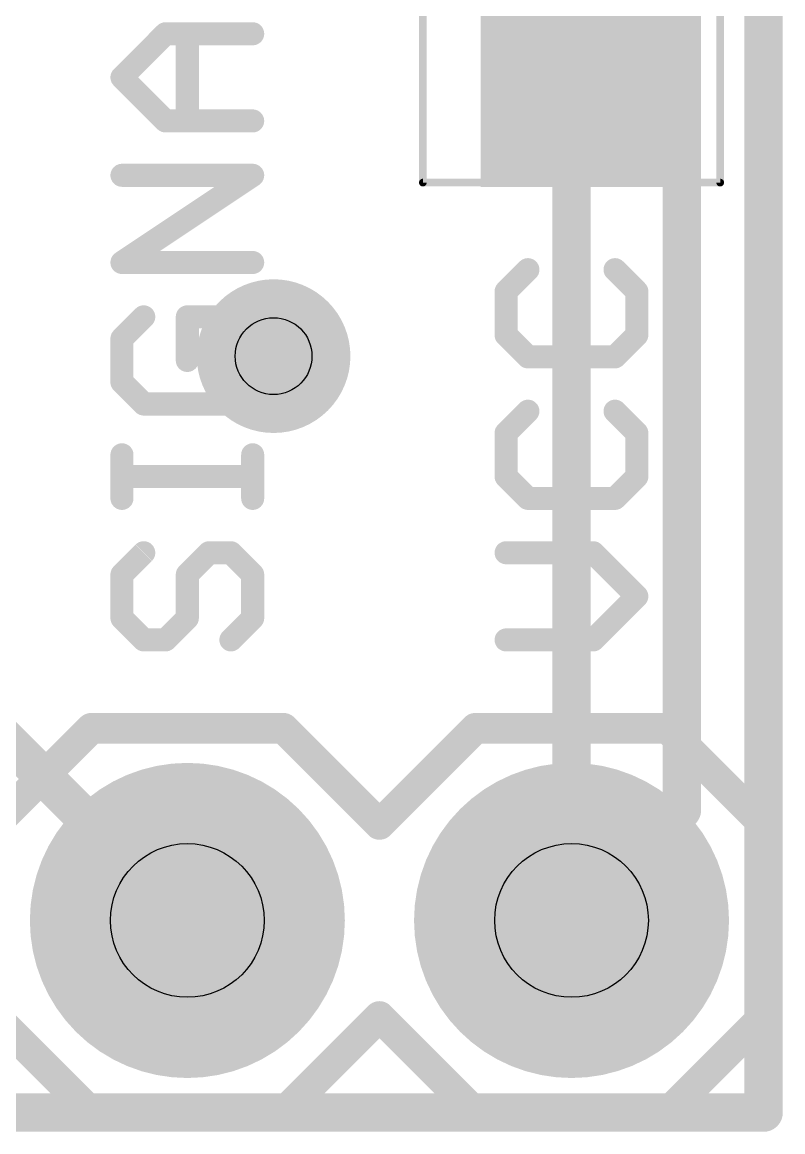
# Model space of a CAD drawing. Extents: x -0.1 to 15.4, y -0.1 to 24.3.
# Drawn here: x 10.34 to 15.37, y -0.13 to 7.21 of the extents above; entities that cross this region are included whole.
import ezdxf

# ---------------------------------------------------------------- set-up
doc = ezdxf.new("R2010")
doc.units = 0
for name, color, linetype in [('1', 12, 'CONTINUOUS'), ('16', 132, 'CONTINUOUS'), ('17', 110, 'CONTINUOUS'), ('18', 110, 'CONTINUOUS'), ('20', 53, 'CONTINUOUS'), ('21', 41, 'CONTINUOUS'), ('29', 253, 'CONTINUOUS'), ('30', 253, 'CONTINUOUS'), ('31', 253, 'CONTINUOUS'), ('39', 12, 'CONTINUOUS'), ('44', 253, 'CONTINUOUS'), ('51', 53, 'CONTINUOUS')]:
    doc.layers.add(name, color=color, linetype=linetype)

# ---------------------------------------------------------------- blocks, each defined once
blk = doc.blocks.new('RECT')
blk.add_solid([(-0.5, -0.5), (0.5, -0.5), (-0.5, 0.5), (0.5, 0.5)])
blk = doc.blocks.new('ROUNDP')
at = {"const_width": 0.5}
blk.add_lwpolyline([(0, -0.25, 1), (0, 0.25, 1), (0, -0.25)], format="xyb", dxfattribs=at)
blk = doc.blocks.new('ROUNDV')
at = {"const_width": 0.5}
blk.add_lwpolyline([(0, -0.25, 1), (0, 0.25, 1), (0, -0.25)], format="xyb", dxfattribs=at)

msp = doc.modelspace()

# ---------------------------------------------------------------- linework, layer by layer
at = {"layer": '1', "const_width": 0.254}
for points in [[(15.24, 24.13), (15.24, 0)], [(13.97, 1.27), (13.97, 6.77)], [(15.24, 0), (0, 0)]]:
    msp.add_lwpolyline(points, dxfattribs=at)
at = {"layer": '1', "const_width": 0.127}
for points in [[(14.0335, 6.77, 1), (13.9065, 6.77)], [(13.9065, 1.27, 1), (14.0335, 1.27)], [(15.24, -0.0635, 1), (15.24, 0.0635)], [(15.1765, 0, 1), (15.3035, 0)]]:
    msp.add_lwpolyline(points, format="xyb", dxfattribs=at)
at = {"layer": '16', "const_width": 0.254}
for points in [[(15.24, 24.13), (15.24, 0)], [(14.7, 2), (14.7, 19.5)], [(7.7, 5), (11.43, 1.27)], [(13.97, 1.27), (14.7, 2)], [(15.24, 0), (0, 0)]]:
    msp.add_lwpolyline(points, dxfattribs=at)
at = {"layer": '16', "const_width": 0.127}
for points in [[(14.7449, 1.9551, 1), (14.6551, 2.0449)], [(14.6365, 2, 1), (14.7635, 2)], [(11.3851, 1.2251, 1), (11.4749, 1.3149)], [(13.9251, 1.3149, 1), (14.0149, 1.2251)], [(15.24, -0.0635, 1), (15.24, 0.0635)], [(15.1765, 0, 1), (15.3035, 0)]]:
    msp.add_lwpolyline(points, format="xyb", dxfattribs=at)
at = {"layer": '20', "const_width": 0.2032}
for points in [[(15.24, 24.13), (15.24, 0)], [(15.24, 0), (0, 0)]]:
    msp.add_lwpolyline(points, dxfattribs=at)
at = {"layer": '20', "const_width": 0.1016}
for points in [[(15.24, -0.0508, 1), (15.24, 0.0508)], [(15.1892, 0, 1), (15.2908, 0)]]:
    msp.add_lwpolyline(points, format="xyb", dxfattribs=at)
at = {"layer": '21'}
for points, const_width in [([(10.9975, 6.8425), (11.2856, 7.1307)], 0.1524), ([(11.2856, 7.1307), (11.8618, 7.1307)], 0.1524), ([(11.4296, 6.5544), (11.4296, 7.1307)], 0.1524), ([(11.2856, 6.5544), (10.9975, 6.8425)], 0.1524), ([(11.8618, 6.5544), (11.2856, 6.5544)], 0.1524), ([(10.9975, 5.6189), (11.8618, 6.1951)], 0.1524), ([(11.8618, 6.1951), (10.9975, 6.1951)], 0.1524), ([(11.8618, 5.6189), (10.9975, 5.6189)], 0.1524), ([(13.6815, 5.5715), (13.5375, 5.4274)], 0.1524), ([(14.4018, 5.4274), (14.2577, 5.5715)], 0.1524), ([(13.5375, 5.4274), (13.5375, 5.1393)], 0.1524), ([(14.4018, 5.1393), (14.4018, 5.4274)], 0.1524), ([(11.1415, 5.2596), (10.9975, 5.1156)], 0.1524), ([(11.7177, 5.2596), (11.4296, 5.2596)], 0.1524), ([(11.4296, 5.2596), (11.4296, 4.9715)], 0.1524), ([(11.8618, 5.1156), (11.7177, 5.2596)], 0.1524), ([(13.5375, 5.1393), (13.6815, 4.9952)], 0.1524), ([(14.2577, 4.9952), (14.4018, 5.1393)], 0.1524), ([(10.9975, 5.1156), (10.9975, 4.8275)], 0.1524), ([(11.8618, 4.8275), (11.8618, 5.1156)], 0.1524), ([(13.6815, 4.9952), (14.2577, 4.9952)], 0.1524), ([(10.9975, 4.8275), (11.1415, 4.6834)], 0.1524), ([(11.7177, 4.6834), (11.8618, 4.8275)], 0.1524), ([(11.1415, 4.6834), (11.7177, 4.6834)], 0.1524), ([(13.6815, 4.6359), (13.5375, 4.4919)], 0.1524), ([(14.4018, 4.4919), (14.2577, 4.6359)], 0.1524), ([(13.5375, 4.4919), (13.5375, 4.2038)], 0.1524), ([(14.4018, 4.2038), (14.4018, 4.4919)], 0.1524), ([(10.9975, 4.0597), (10.9975, 4.3478)], 0.1524), ([(11.8618, 4.0597), (11.8618, 4.3478)], 0.1524), ([(11.8618, 4.2038), (10.9975, 4.2038)], 0.1524), ([(13.5375, 4.2038), (13.6815, 4.0597)], 0.1524), ([(14.2577, 4.0597), (14.4018, 4.2038)], 0.1524), ([(13.6815, 4.0597), (14.2577, 4.0597)], 0.1524), ([(11.1415, 3.7004), (10.9975, 3.5564)], 0.1524), ([(11.4296, 3.5564), (11.5737, 3.7004)], 0.1524), ([(11.5737, 3.7004), (11.7177, 3.7004)], 0.1524), ([(11.7177, 3.7004), (11.8618, 3.5564)], 0.1524), ([(14.1137, 3.7004), (13.5375, 3.7004)], 0.1524), ([(14.4018, 3.4123), (14.1137, 3.7004)], 0.1524), ([(10.9975, 3.5564), (10.9975, 3.2683)], 0.1524), ([(11.4296, 3.2683), (11.4296, 3.5564)], 0.1524), ([(11.8618, 3.5564), (11.8618, 3.2683)], 0.1524), ([(14.1137, 3.1242), (14.4018, 3.4123)], 0.1524), ([(10.9975, 3.2683), (11.1415, 3.1242)], 0.1524), ([(11.2856, 3.1242), (11.4296, 3.2683)], 0.1524), ([(11.8618, 3.2683), (11.7177, 3.1242)], 0.1524), ([(11.1415, 3.1242), (11.2856, 3.1242)], 0.1524), ([(13.5375, 3.1242), (14.1137, 3.1242)], 0.1524), ([(10.16, 1.905), (10.795, 2.54)], 0.2032), ([(10.795, 2.54), (12.065, 2.54)], 0.2032), ([(12.065, 2.54), (12.7, 1.905)], 0.2032), ([(12.7, 1.905), (13.335, 2.54)], 0.2032), ([(13.335, 2.54), (14.605, 2.54)], 0.2032), ([(14.605, 2.54), (15.24, 1.905)], 0.2032), ([(15.24, 1.905), (15.24, 0.635)], 0.2032), ([(10.795, 0), (10.16, 0.635)], 0.2032), ([(12.7, 0.635), (12.065, 0)], 0.2032), ([(13.335, 0), (12.7, 0.635)], 0.2032), ([(15.24, 0.635), (14.605, 0)], 0.2032), ([(12.065, 0), (10.795, 0)], 0.2032), ([(14.605, 0), (13.335, 0)], 0.2032)]:
    msp.add_lwpolyline(points, dxfattribs=dict(at, const_width=const_width))
for points, const_width in [([(11.2856, 7.1688, 1), (11.2856, 7.0926)], 0.0762), ([(11.3125, 7.1037, 1), (11.2586, 7.1576)], 0.0762), ([(11.4677, 7.1307, 1), (11.3915, 7.1307)], 0.0762), ([(11.8618, 7.0926, 1), (11.8618, 7.1688)], 0.0762), ([(11.0244, 6.8695, 1), (10.9705, 6.8156)], 0.0762), ([(10.9705, 6.8695, 1), (11.0244, 6.8156)], 0.0762), ([(11.2856, 6.5925, 1), (11.2856, 6.5163)], 0.0762), ([(11.2586, 6.5275, 1), (11.3125, 6.5814)], 0.0762), ([(11.8618, 6.5163, 1), (11.8618, 6.5925)], 0.0762), ([(11.3915, 6.5544, 1), (11.4677, 6.5544)], 0.0762), ([(10.9975, 6.2332, 1), (10.9975, 6.157)], 0.0762), ([(11.8829, 6.1634, 1), (11.8407, 6.2268)], 0.0762), ([(11.8618, 6.157, 1), (11.8618, 6.2332)], 0.0762), ([(10.9763, 5.6506, 1), (11.0186, 5.5872)], 0.0762), ([(10.9975, 5.657, 1), (10.9975, 5.5808)], 0.0762), ([(11.8618, 5.5808, 1), (11.8618, 5.657)], 0.0762), ([(13.7085, 5.5445, 1), (13.6546, 5.5984)], 0.0762), ([(14.2847, 5.5984, 1), (14.2308, 5.5445)], 0.0762), ([(13.5756, 5.4274, 1), (13.4994, 5.4274)], 0.0762), ([(14.4399, 5.4274, 1), (14.3637, 5.4274)], 0.0762), ([(13.5105, 5.4543, 1), (13.5644, 5.4005)], 0.0762), ([(14.3749, 5.4005, 1), (14.4287, 5.4543)], 0.0762), ([(11.1685, 5.2327, 1), (11.1146, 5.2866)], 0.0762), ([(11.4296, 5.2977, 1), (11.4296, 5.2215)], 0.0762), ([(11.4677, 5.2596, 1), (11.3915, 5.2596)], 0.0762), ([(11.7447, 5.2866, 1), (11.6908, 5.2327)], 0.0762), ([(11.7177, 5.2215, 1), (11.7177, 5.2977)], 0.0762), ([(13.5644, 5.1662, 1), (13.5105, 5.1124)], 0.0762), ([(14.4287, 5.1124, 1), (14.3749, 5.1662)], 0.0762), ([(10.9705, 5.1425, 1), (11.0244, 5.0886)], 0.0762), ([(11.0356, 5.1156, 1), (10.9594, 5.1156)], 0.0762), ([(11.8999, 5.1156, 1), (11.8237, 5.1156)], 0.0762), ([(11.8349, 5.0886, 1), (11.8887, 5.1425)], 0.0762), ([(13.4994, 5.1393, 1), (13.5756, 5.1393)], 0.0762), ([(14.3637, 5.1393, 1), (14.4399, 5.1393)], 0.0762), ([(13.6815, 5.0333, 1), (13.6815, 4.9571)], 0.0762), ([(14.2577, 4.9571, 1), (14.2577, 5.0333)], 0.0762), ([(11.3915, 4.9715, 1), (11.4677, 4.9715)], 0.0762), ([(13.6546, 4.9683, 1), (13.7085, 5.0222)], 0.0762), ([(14.2308, 5.0222, 1), (14.2847, 4.9683)], 0.0762), ([(11.0244, 4.8544, 1), (10.9705, 4.8005)], 0.0762), ([(10.9594, 4.8275, 1), (11.0356, 4.8275)], 0.0762), ([(11.8237, 4.8275, 1), (11.8999, 4.8275)], 0.0762), ([(11.8887, 4.8005, 1), (11.8349, 4.8544)], 0.0762), ([(11.1415, 4.7215, 1), (11.1415, 4.6453)], 0.0762), ([(11.1146, 4.6565, 1), (11.1685, 4.7103)], 0.0762), ([(11.6908, 4.7103, 1), (11.7447, 4.6565)], 0.0762), ([(11.7177, 4.6453, 1), (11.7177, 4.7215)], 0.0762), ([(13.7085, 4.609, 1), (13.6546, 4.6629)], 0.0762), ([(14.2847, 4.6629, 1), (14.2308, 4.609)], 0.0762), ([(13.5105, 4.5188, 1), (13.5644, 4.4649)], 0.0762), ([(13.5756, 4.4919, 1), (13.4994, 4.4919)], 0.0762), ([(14.4399, 4.4919, 1), (14.3637, 4.4919)], 0.0762), ([(14.3749, 4.4649, 1), (14.4287, 4.5188)], 0.0762), ([(11.0356, 4.3478, 1), (10.9594, 4.3478)], 0.0762), ([(11.8999, 4.3478, 1), (11.8237, 4.3478)], 0.0762), ([(10.9975, 4.2419, 1), (10.9975, 4.1657)], 0.0762), ([(11.8618, 4.1657, 1), (11.8618, 4.2419)], 0.0762), ([(13.5644, 4.2307, 1), (13.5105, 4.1768)], 0.0762), ([(14.4287, 4.1768, 1), (14.3749, 4.2307)], 0.0762), ([(13.4994, 4.2038, 1), (13.5756, 4.2038)], 0.0762), ([(14.3637, 4.2038, 1), (14.4399, 4.2038)], 0.0762), ([(13.6815, 4.0978, 1), (13.6815, 4.0216)], 0.0762), ([(13.6546, 4.0328, 1), (13.7085, 4.0867)], 0.0762), ([(14.2308, 4.0867, 1), (14.2847, 4.0328)], 0.0762), ([(14.2577, 4.0216, 1), (14.2577, 4.0978)], 0.0762), ([(10.9594, 4.0597, 1), (11.0356, 4.0597)], 0.0762), ([(11.8237, 4.0597, 1), (11.8999, 4.0597)], 0.0762), ([(11.1685, 3.6735, 1), (11.1146, 3.7274)], 0.0762), ([(11.5737, 3.7385, 1), (11.5737, 3.6623)], 0.0762), ([(11.6006, 3.6735, 1), (11.5467, 3.7274)], 0.0762), ([(11.7447, 3.7274, 1), (11.6908, 3.6735)], 0.0762), ([(11.7177, 3.6623, 1), (11.7177, 3.7385)], 0.0762), ([(13.5375, 3.7385, 1), (13.5375, 3.6623)], 0.0762), ([(14.1406, 3.7274, 1), (14.0867, 3.6735)], 0.0762), ([(14.1137, 3.6623, 1), (14.1137, 3.7385)], 0.0762), ([(10.9705, 3.5833, 1), (11.0244, 3.5294)], 0.0762), ([(11.0356, 3.5564, 1), (10.9594, 3.5564)], 0.0762), ([(11.4677, 3.5564, 1), (11.3915, 3.5564)], 0.0762), ([(11.4027, 3.5833, 1), (11.4566, 3.5294)], 0.0762), ([(11.8999, 3.5564, 1), (11.8237, 3.5564)], 0.0762), ([(11.8349, 3.5294, 1), (11.8887, 3.5833)], 0.0762), ([(14.4287, 3.3854, 1), (14.3749, 3.4393)], 0.0762), ([(14.3749, 3.3854, 1), (14.4287, 3.4393)], 0.0762), ([(11.0244, 3.2952, 1), (10.9705, 3.2413)], 0.0762), ([(10.9594, 3.2683, 1), (11.0356, 3.2683)], 0.0762), ([(11.3915, 3.2683, 1), (11.4677, 3.2683)], 0.0762), ([(11.4566, 3.2413, 1), (11.4027, 3.2952)], 0.0762), ([(11.8237, 3.2683, 1), (11.8999, 3.2683)], 0.0762), ([(11.8887, 3.2413, 1), (11.8349, 3.2952)], 0.0762), ([(11.1415, 3.1623, 1), (11.1415, 3.0861)], 0.0762), ([(11.1146, 3.0973, 1), (11.1685, 3.1511)], 0.0762), ([(11.2586, 3.1511, 1), (11.3125, 3.0973)], 0.0762), ([(11.2856, 3.0861, 1), (11.2856, 3.1623)], 0.0762), ([(11.6908, 3.1511, 1), (11.7447, 3.0973)], 0.0762), ([(13.5375, 3.1623, 1), (13.5375, 3.0861)], 0.0762), ([(14.0867, 3.1511, 1), (14.1406, 3.0973)], 0.0762), ([(14.1137, 3.0861, 1), (14.1137, 3.1623)], 0.0762), ([(10.795, 2.5908, 1), (10.795, 2.4892)], 0.1016), ([(10.8309, 2.5041, 1), (10.7591, 2.5759)], 0.1016), ([(12.1009, 2.5759, 1), (12.0291, 2.5041)], 0.1016), ([(12.065, 2.4892, 1), (12.065, 2.5908)], 0.1016), ([(13.335, 2.5908, 1), (13.335, 2.4892)], 0.1016), ([(13.3709, 2.5041, 1), (13.2991, 2.5759)], 0.1016), ([(14.6409, 2.5759, 1), (14.5691, 2.5041)], 0.1016), ([(14.605, 2.4892, 1), (14.605, 2.5908)], 0.1016), ([(12.6641, 1.9409, 1), (12.7359, 1.8691)], 0.1016), ([(12.6641, 1.8691, 1), (12.7359, 1.9409)], 0.1016), ([(15.2908, 1.905, 1), (15.1892, 1.905)], 0.1016), ([(15.2041, 1.8691, 1), (15.2759, 1.9409)], 0.1016), ([(12.7359, 0.6709, 1), (12.6641, 0.5991)], 0.1016), ([(12.7359, 0.5991, 1), (12.6641, 0.6709)], 0.1016), ([(15.2759, 0.5991, 1), (15.2041, 0.6709)], 0.1016), ([(15.1892, 0.635, 1), (15.2908, 0.635)], 0.1016), ([(10.795, 0.0508, 1), (10.795, -0.0508)], 0.1016), ([(10.7591, -0.0359, 1), (10.8309, 0.0359)], 0.1016), ([(12.0291, 0.0359, 1), (12.1009, -0.0359)], 0.1016), ([(12.065, -0.0508, 1), (12.065, 0.0508)], 0.1016), ([(13.335, 0.0508, 1), (13.335, -0.0508)], 0.1016), ([(13.2991, -0.0359, 1), (13.3709, 0.0359)], 0.1016), ([(14.5691, 0.0359, 1), (14.6409, -0.0359)], 0.1016), ([(14.605, -0.0508, 1), (14.605, 0.0508)], 0.1016)]:
    msp.add_lwpolyline(points, format="xyb", dxfattribs=dict(at, const_width=const_width))
at = {"layer": '39', "const_width": 0.0508}
for points in [[(12.987, 6.147), (12.987, 9.093)], [(14.953, 9.093), (14.953, 6.147)], [(14.953, 6.147), (12.987, 6.147)]]:
    msp.add_lwpolyline(points, dxfattribs=at)
at = {"layer": '39', "const_width": 0.0254}
for points in [[(12.987, 6.1597, 1), (12.987, 6.1343)], [(14.953, 6.1343, 1), (14.953, 6.1597)], [(12.9743, 6.147, 1), (12.9997, 6.147)], [(14.9403, 6.147, 1), (14.9657, 6.147)]]:
    msp.add_lwpolyline(points, format="xyb", dxfattribs=at)
at = {"layer": '44'}
for centre, radius in [((12, 5), 0.254), ((11.43, 1.27), 0.508), ((13.97, 1.27), 0.508)]:
    msp.add_circle(centre, radius, dxfattribs=at)

# ---------------------------------------------------------------- block references
at = {"layer": '1', "xscale": 1.1, "rotation": 270}
msp.add_blockref('RECT', (13.97, 6.77), dxfattribs=at)
at = {"layer": '17', "xscale": 1.8796, "yscale": 1.8796, "rotation": 90}
for p in [(11.43, 1.27), (11.43, 1.27), (13.97, 1.27), (13.97, 1.27)]:
    msp.add_blockref('ROUNDP', p, dxfattribs=at)
at = {"layer": '18', "xscale": 1.016, "yscale": 1.016}
msp.add_blockref('ROUNDV', (12, 5), dxfattribs=at)
msp.add_blockref('ROUNDV', (12, 5), dxfattribs=at)
at = {"layer": '29'}
for name, p, xscale, yscale, rotation in [('RECT', (13.97, 6.77), 1.3032, 1.2032, 270), ('ROUNDP', (11.43, 1.27), 2.0828, 2.0828, 90), ('ROUNDP', (13.97, 1.27), 2.0828, 2.0828, 90)]:
    msp.add_blockref(name, p, dxfattribs=dict(at, xscale=xscale, yscale=yscale, rotation=rotation))
at = {"layer": '30', "xscale": 2.0828, "yscale": 2.0828, "rotation": 90}
for p in [(11.43, 1.27), (13.97, 1.27)]:
    msp.add_blockref('ROUNDP', p, dxfattribs=at)
at = {"layer": '31', "xscale": 1.1, "rotation": 270}
msp.add_blockref('RECT', (13.97, 6.77), dxfattribs=at)
at = {"layer": '51', "xscale": 0.5001, "yscale": 0.95, "rotation": 270}
msp.add_blockref('RECT', (13.9751, 7.0398), dxfattribs=at)
at = {"layer": '51', "xscale": 0.508, "yscale": 0.508}
for p in [(11.43, 1.27), (13.97, 1.27)]:
    msp.add_blockref('RECT', p, dxfattribs=at)

doc.saveas('drawing.dxf')
